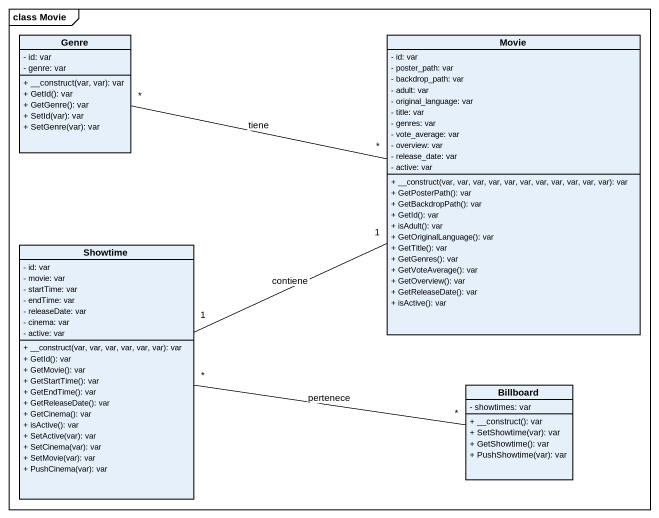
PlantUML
@startuml
mainframe class Movie
hide circle
hide empty members
skinparam classAttributeIconSize 0
class Genre {
  - id: var
  - genre: var
  + __construct(var, var): var
  + GetId(): var
  + GetGenre(): var
  + SetId(var): var
  + SetGenre(var): var
}
class Movie {
  - id: var
  - poster_path: var
  - backdrop_path: var
  - adult: var
  - original_language: var
  - title: var
  - genres: var
  - vote_average: var
  - overview: var
  - release_date: var
  - active: var
  + __construct(var, var, var, var, var, var, var, var, var, var, var): var
  + GetPosterPath(): var
  + GetBackdropPath(): var
  + GetId(): var
  + isAdult(): var
  + GetOriginalLanguage(): var
  + GetTitle(): var
  + GetGenres(): var
  + GetVoteAverage(): var
  + GetOverview(): var
  + GetReleaseDate(): var
  + isActive(): var
}
class Showtime {
  - id: var
  - movie: var
  - startTime: var
  - endTime: var
  - releaseDate: var
  - cinema: var
  - active: var
  + __construct(var, var, var, var, var, var): var
  + GetId(): var
  + GetMovie(): var
  + GetStartTime(): var
  + GetEndTime(): var
  + GetReleaseDate(): var
  + GetCinema(): var
  + isActive(): var
  + SetActive(var): var
  + SetCinema(var): var
  + SetMovie(var): var
  + PushCinema(var): var
}
class Billboard {
  - showtimes: var
  + __construct(): var
  + SetShowtime(var): var
  + GetShowtime(): var
  + PushShowtime(var): var
}
Genre "*" -right- "*" Movie : tiene
Movie "1" -left- "1" Showtime : contiene
Showtime "*" -right- "*" Billboard : pertenece
@enduml
